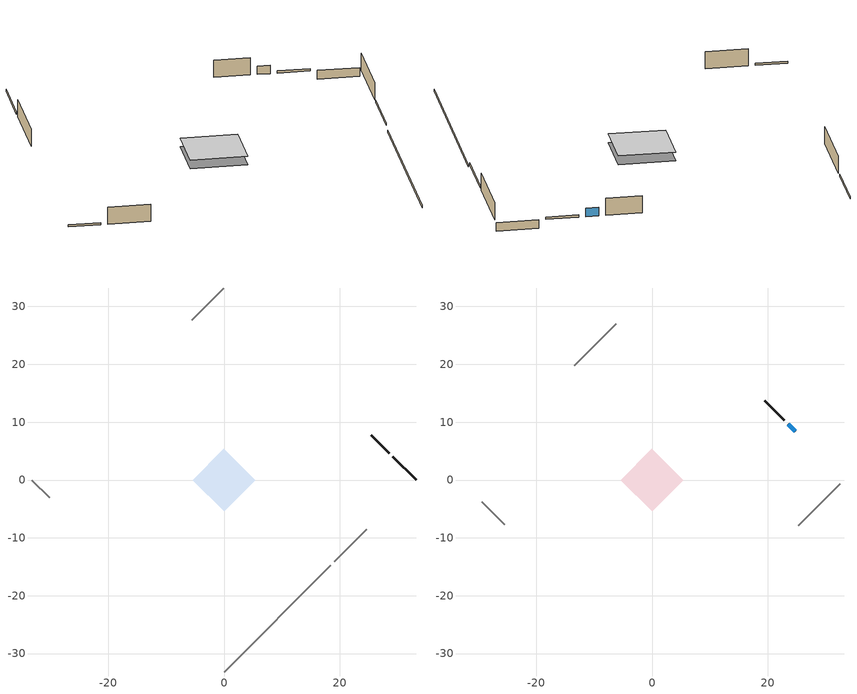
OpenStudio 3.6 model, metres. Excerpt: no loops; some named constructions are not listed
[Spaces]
crawlspace - vented 1
 floor foundation (Slab1 construction): -5.38,0 0,5.38 5.38,0 0,-5.38 z-0.91
 wall outside (RimJoist1 construction): 28.52,4.67 25.44,7.75 z0.3:0.61
 wall adiabatic (RimJoist2 construction): 19.1,-14.09 24.66,-8.53 z0.3:0.61
 wall adiabatic (RimJoist3 construction): -33.19,0 -30.11,-3.08 z0.3:0.61
 wall adiabatic (RimJoist4 construction): 0,33.19 -5.56,27.63 z0.3:0.61
 wall foundation (FoundationWall1 construction): 33.19,0 29.18,4.01 z-0.91:0.3
 wall adiabatic (FoundationWall2 construction): 0,-33.19 18.44,-14.75 z-0.3:0
living space 1
 floor to crawlspace - vented 1 (Floor1 construction): -5.38,0 0,5.38 5.38,0 0,-5.38 z0.3
 wall outside (Wall1 construction): 22.89,10.29 19.49,13.7 z0.3:2.74
 wall outside (AdiabaticWallConstruction): 24.78,8.4 23.55,9.64 z0.3:1.49
 wall adiabatic (Wall2 construction): 25.31,-7.87 32.53,-0.66 z0.3:2.74
 wall adiabatic (Wall3 construction): -29.45,-3.74 -25.44,-7.75 z0.3:2.74
 wall adiabatic (Wall4 construction): -6.22,26.97 -13.43,19.75 z0.3:2.74
 window (WindowConstruction): 24.78,8.4 23.55,9.64 z0.3:1.49
 ceiling adiabatic (Floor2 construction): 0,-5.38 5.38,0 0,5.38 -5.38,0 z0.3
[Material] Roughness=Rough; Thermal Absorptance=0.9
Name | Thickness {m} | Conductivity {W/m-K} | Density {kg/m3} | Specific Heat {J/kg-K} | Solar Absorptance | Visible Absorptance
floor stud and cavity | 0.1397 | 0.923637 | 92.3553 | 1139.71 | 0.7 | 0.7
osb sheathing 0.75 in. | 0.01905 | 0.115458 | 512.64 | 1214.23 | 0.7 | 0.7
floor covering | 0.0127 | 0.0433444 | 54.468 | 1339.84 | 0.6 | 0.6
[Construction]
Floor1 construction Reversed: floor covering, osb sheathing 0.75 in., floor stud and cavity
[Schedule:Day]
heating setpoint allday1: 24, 0, 20
cooling setpoint weekday1: 12, 0, 21.1111, 20, 0, 26.1111, 24, 0, 21.1111
cooling setpoint weekend1: 24, 0, 21.1111
trans schedule winter=0.85 summer=0.7 allday1; trans schedule winter=0.85 summer=0.7 allday305: 24, 0, 0.85
trans schedule winter=0.85 summer=0.7 allday121: 24, 0, 0.7
exterior lighting schedule weekday6; exterior lighting schedule weekday9: 5, 0, 0.28823, 6, 0, 0.231837, 7, 0, 0.219305, 8, 0, 0.213039, 9, 0, 0.206773, 10, 0, 0.175444, 11, 0, 0.137849, 12, 0, 0.093988, 13, 0, 0.0751904, 15, 0, 0.0689245, 16, 0, 0.0751904, 17, 0, 0.119051, 18, 0, 0.231837, 19, 0, 0.307027, 20, 0, 0.407281, 21, 0, 0.570194, 22, 0, 0.657916, 23, 0, 0.570194, 24, 0, 0.394749
exterior lighting schedule weekend6; exterior lighting schedule weekend9: 2, 0, 0.28823, 4, 0, 0.281964, 5, 0, 0.28823, 6, 0, 0.281964, 7, 0, 0.275698, 8, 0, 0.2569, 9, 0, 0.225571, 10, 0, 0.187976, 11, 0, 0.150381, 12, 0, 0.100254, 13, 0, 0.0751904, 15, 0, 0.0689245, 16, 0, 0.0751904, 17, 0, 0.119051, 18, 0, 0.238103, 19, 0, 0.300761, 20, 0, 0.375952, 21, 0, 0.520067, 22, 0, 0.614055, 23, 0, 0.532598, 24, 0, 0.369686
exterior lighting schedule weekday7: 5, 0, 0.286139, 6, 0, 0.230155, 7, 0, 0.217714, 8, 0, 0.211494, 9, 0, 0.205273, 10, 0, 0.174171, 11, 0, 0.136849, 12, 0, 0.0933061, 13, 0, 0.0746448, 15, 0, 0.0684244, 16, 0, 0.0746448, 17, 0, 0.118188, 18, 0, 0.230155, 19, 0, 0.3048, 20, 0, 0.404326, 21, 0, 0.566057, 22, 0, 0.653142, 23, 0, 0.566057, 24, 0, 0.391885
exterior lighting schedule weekend7: 2, 0, 0.286139, 4, 0, 0.279918, 5, 0, 0.286139, 6, 0, 0.279918, 7, 0, 0.273698, 8, 0, 0.255037, 9, 0, 0.223935, 10, 0, 0.186612, 11, 0, 0.14929, 12, 0, 0.0995265, 13, 0, 0.0746448, 15, 0, 0.0684244, 16, 0, 0.0746448, 17, 0, 0.118188, 18, 0, 0.236375, 19, 0, 0.298579, 20, 0, 0.373224, 21, 0, 0.516294, 22, 0, 0.6096, 23, 0, 0.528734, 24, 0, 0.367004
exterior lighting schedule weekday10: 5, 0, 0.345039, 6, 0, 0.277532, 7, 0, 0.26253, 8, 0, 0.255029, 9, 0, 0.247528, 10, 0, 0.210024, 11, 0, 0.165019, 12, 0, 0.112513, 13, 0, 0.0900102, 15, 0, 0.0825094, 16, 0, 0.0900102, 17, 0, 0.142516, 18, 0, 0.277532, 19, 0, 0.367542, 20, 0, 0.487555, 21, 0, 0.682578, 22, 0, 0.787589, 23, 0, 0.682578, 24, 0, 0.472554
exterior lighting schedule weekend10: 2, 0, 0.345039, 4, 0, 0.337538, 5, 0, 0.345039, 6, 0, 0.337538, 7, 0, 0.330038, 8, 0, 0.307535, 9, 0, 0.270031, 10, 0, 0.225026, 11, 0, 0.18002, 12, 0, 0.120014, 13, 0, 0.0900102, 15, 0, 0.0825094, 16, 0, 0.0900102, 17, 0, 0.142516, 18, 0, 0.285032, 19, 0, 0.360041, 20, 0, 0.450051, 21, 0, 0.622571, 22, 0, 0.735084, 23, 0, 0.637572, 24, 0, 0.44255
exterior lighting schedule weekday11: 5, 0, 0.343994, 6, 0, 0.276691, 7, 0, 0.261734, 8, 0, 0.254256, 9, 0, 0.246778, 10, 0, 0.209387, 11, 0, 0.164519, 12, 0, 0.112172, 13, 0, 0.0897375, 15, 0, 0.0822593, 16, 0, 0.0897375, 17, 0, 0.142084, 18, 0, 0.276691, 19, 0, 0.366428, 20, 0, 0.486078, 21, 0, 0.680509, 22, 0, 0.785203, 23, 0, 0.680509, 24, 0, 0.471122
exterior lighting schedule weekend11: 2, 0, 0.343994, 4, 0, 0.336516, 5, 0, 0.343994, 6, 0, 0.336516, 7, 0, 0.329037, 8, 0, 0.306603, 9, 0, 0.269212, 10, 0, 0.224344, 11, 0, 0.179475, 12, 0, 0.11965, 13, 0, 0.0897375, 15, 0, 0.0822593, 16, 0, 0.0897375, 17, 0, 0.142084, 18, 0, 0.284169, 19, 0, 0.35895, 20, 0, 0.448687, 21, 0, 0.620684, 22, 0, 0.732856, 23, 0, 0.63564, 24, 0, 0.441209
exterior lighting schedule weekday12: 5, 0, 0.434959, 6, 0, 0.349858, 7, 0, 0.330947, 8, 0, 0.321491, 9, 0, 0.312035, 10, 0, 0.264757, 11, 0, 0.208024, 12, 0, 0.141834, 13, 0, 0.113467, 15, 0, 0.104012, 16, 0, 0.113467, 17, 0, 0.179657, 18, 0, 0.349858, 19, 0, 0.463325, 20, 0, 0.614615, 21, 0, 0.860461, 22, 0, 0.99284, 23, 0, 0.860461, 24, 0, 0.595704
exterior lighting schedule weekend12: 2, 0, 0.434959, 4, 0, 0.425503, 5, 0, 0.434959, 6, 0, 0.425503, 7, 0, 0.416047, 8, 0, 0.38768, 9, 0, 0.340402, 10, 0, 0.283669, 11, 0, 0.226935, 12, 0, 0.15129, 13, 0, 0.113467, 15, 0, 0.104012, 16, 0, 0.113467, 17, 0, 0.179657, 18, 0, 0.359314, 19, 0, 0.45387, 20, 0, 0.567337, 21, 0, 0.784816, 22, 0, 0.926651, 23, 0, 0.803728, 24, 0, 0.557882
cooling season schedule allday1; cooling season schedule allday11: 24, 0, 0
cooling season schedule allday5; natural vent schedule avail day: 24, 0, 1
